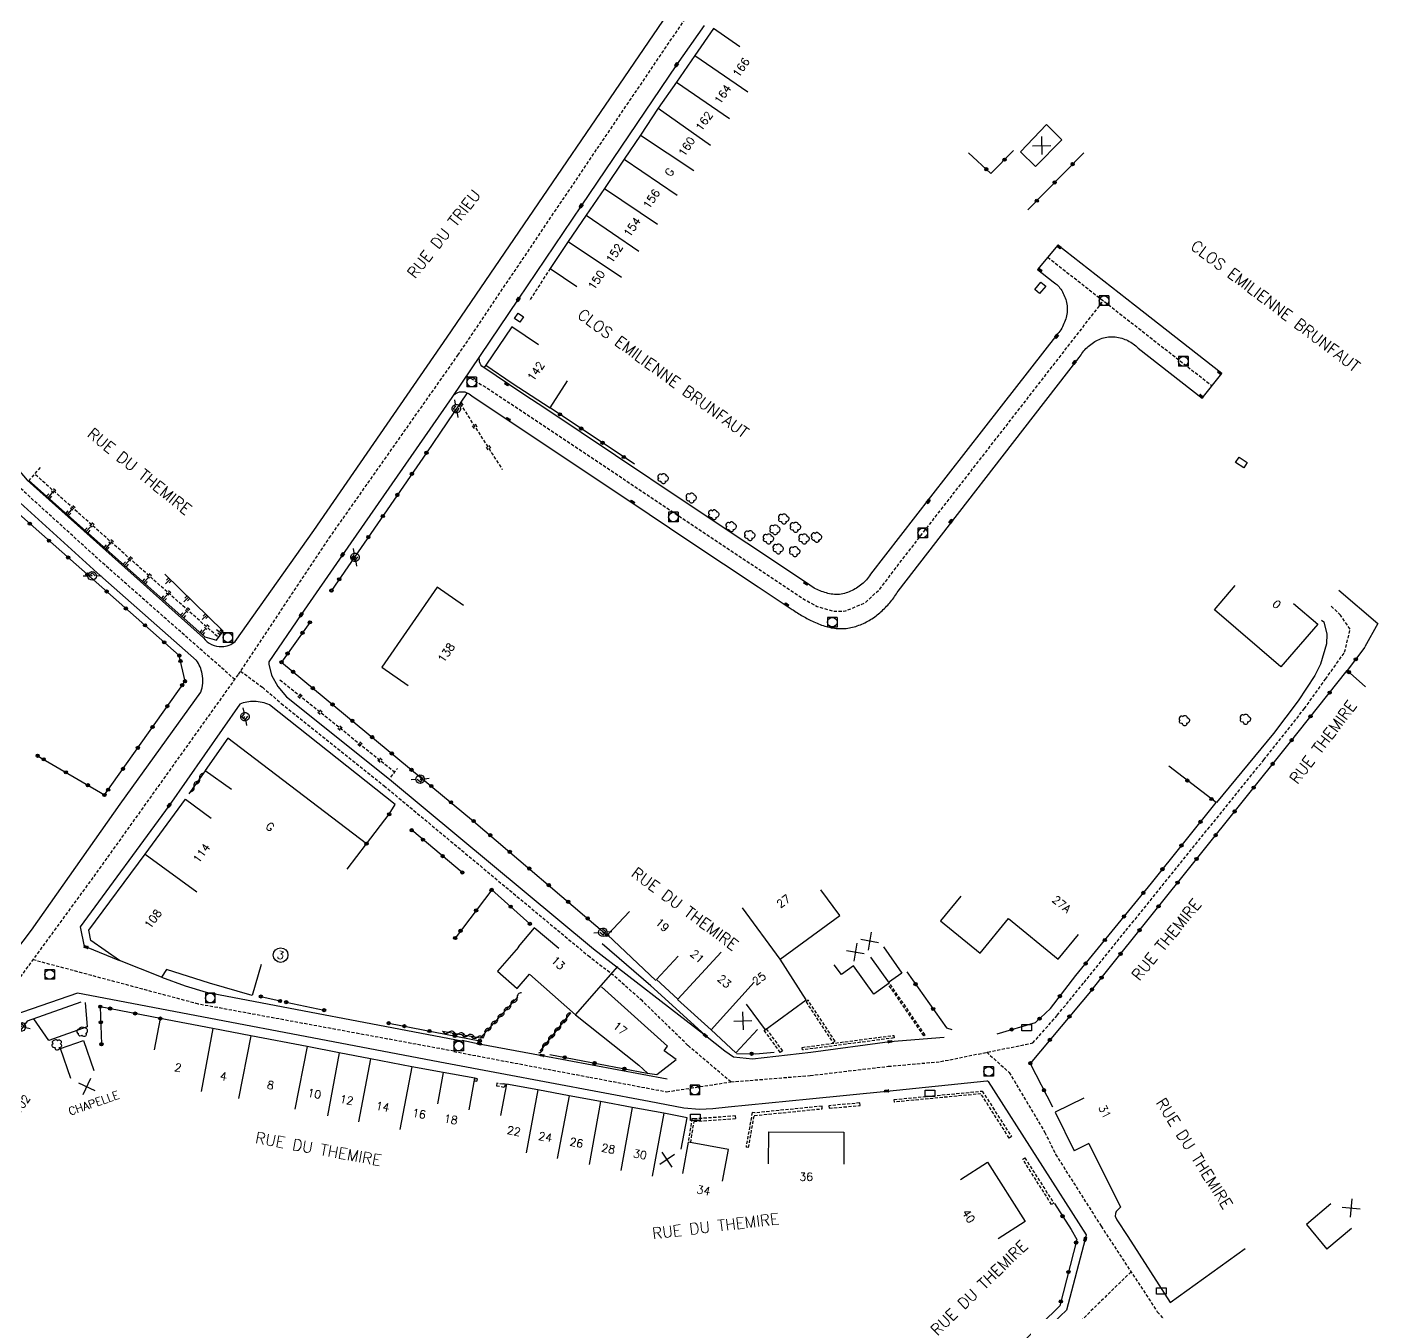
# Model space of a CAD drawing. Header units: millimetres. Extents: x 74999 to 76000, y 157000 to 158000.
# Drawn here: x 75554.3 to 75765.2, y 157420.9 to 157621.7 of the extents above; entities that cross this region are included whole.
import ezdxf
from ezdxf.enums import TextEntityAlignment as Align

# ---------------------------------------------------------------- set-up
doc = ezdxf.new("R2010")
doc.units = ezdxf.units.MM
doc.linetypes.add('DASHED', pattern=[0.75, 0.5, -0.25])
doc.layers.get('0').update_dxf_attribs({"linetype": 'CONTINUOUS'})
for name, color, linetype in [('w0001', 6, 'DASHED'), ('w0008', 7, 'CONTINUOUS'), ('W0100', 7, 'CONTINUOUS'), ('W0112', 1, 'DASHED'), ('W0211', 2, 'CONTINUOUS'), ('W0220', 5, 'DASHED'), ('W0300', 7, 'CONTINUOUS'), ('W0310', 3, 'CONTINUOUS'), ('W0322', 7, 'CONTINUOUS'), ('w0400', 7, 'CONTINUOUS'), ('w0420', 7, 'CONTINUOUS'), ('W0471', 7, 'CONTINUOUS'), ('w0984', 7, 'CONTINUOUS'), ('w0989', 7, 'CONTINUOUS'), ('W0991', 7, 'CONTINUOUS'), ('W1102', 7, 'CONTINUOUS'), ('W1471', 7, 'CONTINUOUS')]:
    doc.layers.add(name, color=color, linetype=linetype)
doc.styles.get("Standard").update_dxf_attribs({"font": 'romans.shx', "width": 0.85})

# ---------------------------------------------------------------- blocks, each defined once
blk = doc.blocks.new('t991o')
at = {"color": 0, "linetype": 'Continuous'}
for p, q in [((-1, 1), (1, -1)), ((-1, -1), (1, 1))]:
    blk.add_line(p, q, dxfattribs=at)
blk = doc.blocks.new('T1471')
at = {"color": 0, "linetype": 'Continuous', "flags": 128}
blk.add_lwpolyline([(-0.75, -0.5), (-0.75, 0.5), (0.75, 0.5), (0.75, -0.5), (-0.75, -0.5)], dxfattribs=at)
blk = doc.blocks.new('T420')
for p, q in [((0.75, 0.75), (-0.75, 0.75)), ((-0.75, 0.75), (-0.75, -0.75)), ((0.75, 0.75), (0.75, -0.75)), ((0.75, -0.75), (-0.75, -0.75))]:
    blk.add_line(p, q)
blk.add_ellipse((0, 0), major_axis=(-0.53, 0.53), ratio=1, start_param=3.926991, end_param=10.210176)
blk = doc.blocks.new('T400')
for p, q in [((-0.15, 0.3), (0.15, 0.3)), ((-0.15, -0.25), (-0.15, 0.3)), ((-0.15, 0.15), (0.15, 0.15)), ((-0.15, 0), (0.15, 0)), ((0.15, 0.3), (0.15, -0.25)), ((-0.15, -0.15), (0.15, -0.15)), ((-0.15, -0.25), (-0.15, -0.3)), ((-0.15, -0.3), (0.15, -0.3)), ((0.15, -0.3), (0.15, -0.25))]:
    blk.add_line(p, q)
blk = doc.blocks.new('t322o')
at = {"color": 0, "linetype": 'Continuous'}
for radius in [0.25, 0.15]:
    blk.add_circle((0, 0), radius, dxfattribs=at)
blk = doc.blocks.new('t310o')
at = {"color": 0, "linetype": 'Continuous'}
for centre, start, end in [((-0.5, 0.38), 216.8699, 323.1304), ((0.5, -0.37), 36.8699, 143.1303)]:
    blk.add_arc(centre, 0.625, start, end, dxfattribs=at)
blk = doc.blocks.new('T471')
for p, q in [((-0.333334, 0.333334), (-0.333334, -0.333334)), ((-0.333334, 0.333334), (0.333334, 0.333334)), ((-0.333334, 0), (0, 0)), ((0.500001, 0.500001), (1.000002, 1.000002)), ((-0.500001, -0.500001), (-1.000002, -1.000002)), ((-0.333334, -0.333334), (0.333334, -0.333334))]:
    blk.add_line(p, q)
blk.add_ellipse((0, 0), major_axis=(0.471405, 0.471405), ratio=1, start_param=5.4977871438, end_param=11.780972451)
blk = doc.blocks.new('t112o')
at = {"color": 0, "linetype": 'Continuous'}
for p, q in [((-0.5, 0.5), (0.5, 0.5)), ((-0.5, -0.5), (-0.5, 0.5)), ((0.5, 0.5), (0.5, -0.5)), ((0.5, -0.5), (-0.5, -0.5))]:
    blk.add_line(p, q, dxfattribs=at)
blk = doc.blocks.new('t220o')
at = {"color": 0, "linetype": 'Continuous'}
for p, q in [((-0.25, 0.25), (0.25, 0.25)), ((-0.25, -0.25), (0.25, -0.25))]:
    blk.add_line(p, q, dxfattribs=at)
blk = doc.blocks.new('t211o')
at = {"color": 0, "linetype": 'Continuous'}
for p, q in [((-0.29, 0.5), (-0.29, 0)), ((0, 1), (0, 0)), ((0.29, 0.5), (0.29, 0))]:
    blk.add_line(p, q, dxfattribs=at)
blk = doc.blocks.new('T300')
for p, q in [((-0.8, 0.51), (-0.86, 0.34)), ((-0.86, 0.34), (-0.86, 0.17)), ((-0.86, 0.17), (-0.74, 0.06)), ((-0.69, 0.63), (-0.8, 0.51)), ((-0.8, -0.06), (-0.74, 0.06)), ((-0.74, 0.06), (-0.69, 0.11)), ((-0.57, 0.69), (-0.69, 0.63)), ((-0.46, 0.69), (-0.57, 0.69)), ((-0.29, 0.63), (-0.46, 0.69)), ((-0.29, 0.63), (-0.17, 0.74)), ((-0.23, 0.57), (-0.29, 0.63)), ((-0.17, 0.74), (-0.06, 0.8)), ((-0.06, 0.8), (0.06, 0.8)), ((0.06, 0.8), (0.23, 0.74)), ((0.23, 0.74), (0.34, 0.63)), ((0.34, 0.63), (0.4, 0.51)), ((0.46, 0.46), (0.34, 0.46)), ((0.4, 0.51), (0.4, 0.46)), ((0.57, 0.4), (0.46, 0.46)), ((0.57, 0.4), (0.69, 0.29)), ((0.69, 0.29), (0.74, 0.17)), ((0.74, 0.06), (0.69, -0.17)), ((0.74, 0.17), (0.74, 0.06)), ((-0.8, -0.17), (-0.8, -0.06)), ((-0.8, -0.23), (-0.8, -0.17)), ((-0.74, -0.34), (-0.8, -0.23)), ((-0.69, -0.4), (-0.74, -0.34)), ((-0.51, -0.46), (-0.69, -0.4)), ((-0.4, -0.46), (-0.51, -0.46)), ((-0.4, -0.46), (-0.34, -0.46)), ((-0.34, -0.46), (-0.34, -0.4)), ((-0.34, -0.51), (-0.34, -0.46)), ((-0.29, -0.63), (-0.34, -0.51)), ((-0.17, -0.74), (-0.29, -0.63)), ((-0.06, -0.8), (-0.17, -0.74)), ((0.06, -0.8), (-0.06, -0.8)), ((0.17, -0.74), (0.06, -0.8)), ((0.23, -0.69), (0.17, -0.74)), ((0.29, -0.46), (0.23, -0.46)), ((0.29, -0.63), (0.23, -0.69)), ((0.46, -0.4), (0.29, -0.46)), ((0.34, -0.51), (0.29, -0.63)), ((0.34, -0.51), (0.34, -0.46)), ((0.57, -0.34), (0.46, -0.4)), ((0.63, -0.29), (0.57, -0.34)), ((0.69, -0.17), (0.63, -0.29))]:
    blk.add_line(p, q)

msp = doc.modelspace()

# ---------------------------------------------------------------- linework, layer by layer
at = {"layer": 'w0001'}
for points in [[(75546.61, 157464.27), (75564.71, 157489.04), (75587.26, 157520.59), (75601.45, 157541.91), (75621.53, 157570.44), (75643.29, 157602.71), (75664.17, 157633.52), (75669.11, 157639.45), (75691.44, 157665.35), (75704.98, 157681.33), (75712.93, 157692.89), (75719.47, 157705.14), (75722.77, 157714.1), (75726.45, 157724.79), (75728.58, 157739.54), (75727.69, 157750.6), (75724.83, 157764.69), (75716.37, 157796.51), (75708.07, 157829.53), (75704.03, 157848.08), (75694.27, 157887.39)], [(75586.7, 157519.81), (75566.39, 157537.7), (75548.44, 157554.01), (75544.23, 157558.67), (75537.17, 157555.82), (75530.35, 157547.14)], [(75719.3, 157472.5), (75725.85, 157480.6), (75732.48, 157488.82), (75747.39, 157507.27), (75753.71, 157515.26), (75757.01, 157519.86), (75760, 157524.08), (75760.86, 157527.68), (75759.34, 157529.85), (75757.75, 157531.42)], [(75587.61, 157521.12), (75591, 157518.59), (75593.96, 157516.08), (75610.01, 157503.22), (75641.87, 157476.69), (75645.54, 157473.86)], [(75620.9, 157461.76), (75581.01, 157469.12), (75555.2, 157476.03)], [(75620.88, 157461.73), (75628.96, 157460.19), (75642.11, 157457.71), (75654.15, 157455.43), (75664.15, 157456.97), (75676.54, 157457.97), (75688.73, 157459.41), (75696.9, 157460.14), (75711.31, 157463.05), (75715.12, 157467.37), (75719.3, 157472.5)], [(75664.15, 157456.97), (75657.43, 157462.68), (75650.34, 157469.62), (75645.54, 157473.86)], [(75704.1, 157461.6), (75707.61, 157458.46), (75713.19, 157449.09), (75714.87, 157445.64), (75721.98, 157434.42), (75730.74, 157421.07), (75737.03, 157413.85), (75746.38, 157402.33), (75750.54, 157396.9), (75754.86, 157389.56), (75759.51, 157381.57), (75764.86, 157372.67)], [(75726.64, 157427.31), (75698.55, 157399.87), (75680.59, 157382.32), (75669.74, 157371.67), (75648.7, 157351.05)]]:
    msp.add_lwpolyline(points, dxfattribs=at)
at = {"layer": 'w0001', "flags": 128}
for points in [[(75713.63, 157585.75), (75739.3, 157565.67)], [(75622.87, 157567.24), (75626.34, 157565.17), (75641.23, 157555.24), (75651.14, 157548.63), (75660.91, 157542.1), (75668.49, 157537.06), (75673.34, 157533.84), (75675.41, 157532.46), (75677.62, 157531.21), (75680.07, 157530.5), (75682.07, 157530.51), (75685.15, 157531.82), (75687.43, 157533.94), (75690.8, 157538.39), (75722.32, 157578.95)]]:
    msp.add_lwpolyline(points, dxfattribs=at)
at = {"layer": 'w0008'}
for points in [[(75599.06, 157543.06), (75619.87, 157573.26), (75659.59, 157631.53)], [(75659.99, 157621.96), (75655.68, 157615.81), (75640.78, 157593.79), (75630.96, 157579.18), (75620.57, 157563.85), (75603.53, 157539.3), (75597.06, 157529.94), (75592.03, 157522.59), (75592.03, 157522.2), (75592.45, 157520.51)], [(75625.89, 157568.92), (75625.61, 157568.52)], [(75544.31, 157564.77), (75544.31, 157564.77), (75548.94, 157557.12), (75554.28, 157550.94), (75581.8, 157526.3)], [(75580.72, 157522.8), (75565.21, 157536.46), (75546.28, 157553.67), (75543.42, 157554.45), (75534.85, 157550.59), (75531.72, 157545.95), (75528.98, 157548.33), (75532.45, 157553.2), (75539.8, 157563.02), (75539.8, 157563.02), (75539.8, 157563.02)], [(75622.96, 157564.6), (75616.62, 157555.22)], [(75586.77, 157525.75), (75599.06, 157543.07)], [(75759.11, 157533.75), (75765.2, 157528.56), (75763.17, 157524.91)], [(75756.39, 157529.09), (75756.73, 157528.83), (75757.22, 157526.87), (75757.19, 157525.36), (75756.25, 157522.21), (75755.36, 157520.45), (75752.74, 157516.48), (75748.88, 157511.38), (75740.01, 157500.59)], [(75592.45, 157520.5), (75593.4, 157518.74), (75594.79, 157517.12), (75610.84, 157504.26), (75642.69, 157477.73), (75659.92, 157464.45)], [(75568.81, 157500.36), (75581.4, 157517.84)], [(75587.47, 157515.98), (75576.45, 157500.16), (75562.57, 157481.18), (75563.18, 157478.13), (75563.48, 157478.04), (75568.67, 157475.94)], [(75610.8, 157498.76), (75611.75, 157500.3), (75592.12, 157515.83)], [(75488.28, 157453.17), (75505.56, 157427.38), (75512.41, 157421.06), (75527.15, 157441.13), (75537.1, 157456.05), (75549.85, 157473.98), (75554.97, 157480.68), (75568.81, 157500.36)], [(75644.08, 157478.59), (75651.68, 157472)], [(75575.23, 157473.31), (75578.97, 157471.95), (75582.21, 157471.01), (75622.13, 157463.41)], [(75651.57, 157472.08), (75660.17, 157464.22), (75663.22, 157461.8), (75664.59, 157460.87), (75667.52, 157460.58), (75676.65, 157461.62), (75688.98, 157463.27), (75697.48, 157463.94)], [(75619.56, 157459.91), (75562.15, 157470.82), (75553.55, 157467.88), (75553.04, 157467.72)], [(75562.66, 157469.42), (75554.28, 157466.43), (75549.31, 157459.79)], [(75563.33, 157469.37), (75563.64, 157465.55), (75557.66, 157463.45), (75555.29, 157466.84)], [(75622.18, 157463.48), (75624.84, 157462.94), (75634.69, 157461.12), (75654.2, 157457.43)], [(75619.57, 157459.97), (75628.15, 157458.34), (75651.4, 157453.94), (75656.81, 157452.92), (75659.25, 157452.73), (75661.33, 157452.84), (75663.71, 157453.08), (75676.43, 157454.32), (75688.49, 157455.55), (75704.14, 157457.13), (75704.24, 157457.14), (75704.32, 157457.06), (75719.65, 157433.11), (75719.49, 157432.43), (75716.56, 157421.33), (75715.6, 157420.39), (75677.33, 157382.96), (75673.01, 157378.74), (75651.69, 157357.86), (75651.08, 157357.3), (75646.43, 157358.33), (75643.92, 157355.84)]]:
    msp.add_lwpolyline(points, dxfattribs=at)
at = {"layer": 'w0008', "flags": 128}
msp.add_lwpolyline([(75620.86, 157564.28), (75620.88, 157564.29), (75621.08, 157564.43), (75621.29, 157564.55), (75621.52, 157564.65), (75621.79, 157564.72), (75622.05, 157564.76), (75622.32, 157564.76), (75622.59, 157564.72), (75622.84, 157564.65), (75623.08, 157564.55), (75623.3, 157564.42), (75623.51, 157564.27), (75623.69, 157564.09), (75632.83, 157558), (75648.39, 157547.66), (75657.61, 157541.48), (75668.41, 157534.29), (75673.75, 157530.76), (75673.95, 157530.62), (75674.15, 157530.48), (75674.35, 157530.35), (75674.55, 157530.21), (75674.75, 157530.08), (75674.96, 157529.96), (75675.16, 157529.83), (75675.37, 157529.71), (75675.58, 157529.59), (75675.79, 157529.47), (75676, 157529.35), (75676.22, 157529.24), (75676.43, 157529.13), (75676.66, 157529.02), (75676.9, 157528.9), (75677.13, 157528.8), (75677.37, 157528.69), (75677.61, 157528.59), (75677.85, 157528.49), (75678.09, 157528.4), (75678.33, 157528.31), (75678.58, 157528.23), (75678.83, 157528.15), (75679.08, 157528.08), (75679.33, 157528.02), (75679.58, 157527.96), (75679.84, 157527.9), (75680.1, 157527.86), (75680.35, 157527.82), (75680.61, 157527.79), (75680.88, 157527.77), (75681.13, 157527.77), (75681.39, 157527.77), (75681.64, 157527.77), (75681.9, 157527.78), (75682.15, 157527.8), (75682.4, 157527.83), (75682.66, 157527.87), (75682.91, 157527.91), (75683.16, 157527.97), (75683.4, 157528.04), (75683.65, 157528.11), (75683.9, 157528.19), (75684.14, 157528.28), (75684.38, 157528.37), (75684.62, 157528.47), (75684.85, 157528.57), (75685.08, 157528.68), (75685.31, 157528.8), (75685.53, 157528.92), (75685.76, 157529.04), (75685.98, 157529.18), (75686.19, 157529.31), (75686.41, 157529.46), (75686.62, 157529.61), (75686.82, 157529.76), (75687.02, 157529.92), (75687.21, 157530.07), (75687.4, 157530.23), (75687.59, 157530.4), (75687.78, 157530.56), (75687.96, 157530.73), (75688.13, 157530.9), (75688.31, 157531.08), (75688.48, 157531.25), (75688.65, 157531.43), (75688.81, 157531.62), (75688.97, 157531.8), (75689.13, 157531.99), (75689.28, 157532.19), (75689.43, 157532.38), (75689.58, 157532.58), (75689.72, 157532.78), (75689.86, 157532.98), (75690, 157533.19), (75690.14, 157533.4), (75690.27, 157533.61), (75698.31, 157543.97), (75708.12, 157556.64), (75718.56, 157570.09), (75718.69, 157570.31), (75718.83, 157570.52), (75718.97, 157570.73), (75719.11, 157570.93), (75719.27, 157571.12), (75719.43, 157571.31), (75719.6, 157571.49), (75719.78, 157571.66), (75719.96, 157571.83), (75720.15, 157571.99), (75720.35, 157572.14), (75720.55, 157572.29), (75720.76, 157572.43), (75720.98, 157572.57), (75721.2, 157572.69), (75721.42, 157572.81), (75721.65, 157572.91), (75721.88, 157573.01), (75722.11, 157573.09), (75722.35, 157573.16), (75722.6, 157573.23), (75722.85, 157573.28), (75723.1, 157573.31), (75723.37, 157573.34), (75723.64, 157573.34), (75723.9, 157573.34), (75724.16, 157573.31), (75724.42, 157573.28), (75724.68, 157573.23), (75724.93, 157573.17), (75725.19, 157573.1), (75725.44, 157573.02), (75725.69, 157572.93), (75725.93, 157572.83), (75726.15, 157572.73), (75726.37, 157572.61), (75726.59, 157572.49), (75726.8, 157572.36), (75727, 157572.22), (75727.2, 157572.07), (75727.39, 157571.91), (75727.57, 157571.74), (75727.75, 157571.56), (75737.76, 157563.72), (75740.83, 157567.62), (75727.19, 157578.28), (75715.23, 157587.65), (75712.02, 157583.84), (75714.5, 157581.91), (75714.7, 157581.77), (75714.89, 157581.62), (75715.07, 157581.47), (75715.24, 157581.3), (75715.4, 157581.13), (75715.55, 157580.94), (75715.69, 157580.75), (75715.82, 157580.55), (75715.94, 157580.34), (75716.06, 157580.11), (75716.17, 157579.87), (75716.27, 157579.64), (75716.36, 157579.4), (75716.44, 157579.16), (75716.51, 157578.92), (75716.57, 157578.67), (75716.61, 157578.42), (75716.65, 157578.17), (75716.67, 157577.91), (75716.69, 157577.65), (75716.69, 157577.39), (75716.67, 157577.13), (75716.64, 157576.86), (75716.59, 157576.61), (75716.52, 157576.36), (75716.45, 157576.11), (75716.36, 157575.86), (75716.26, 157575.62), (75716.16, 157575.38), (75716.05, 157575.14), (75715.94, 157574.91), (75715.82, 157574.67), (75715.68, 157574.44), (75715.53, 157574.23), (75715.37, 157574.02), (75715.19, 157573.82), (75706.35, 157562.49), (75695.35, 157548.33), (75685.95, 157536.25), (75685.81, 157536.02), (75685.67, 157535.81), (75685.51, 157535.6), (75685.35, 157535.4), (75685.17, 157535.21), (75684.99, 157535.03), (75684.8, 157534.85), (75684.61, 157534.68), (75684.4, 157534.52), (75684.19, 157534.37), (75683.97, 157534.22), (75683.76, 157534.08), (75683.54, 157533.95), (75683.31, 157533.82), (75683.09, 157533.7), (75682.86, 157533.59), (75682.63, 157533.49), (75682.39, 157533.4), (75682.15, 157533.32), (75681.9, 157533.24), (75681.65, 157533.18), (75681.39, 157533.14), (75681.13, 157533.1), (75680.87, 157533.08), (75680.6, 157533.08), (75680.34, 157533.09), (75680.09, 157533.12), (75679.83, 157533.15), (75679.58, 157533.2), (75679.32, 157533.26), (75679.07, 157533.33), (75678.83, 157533.4), (75678.58, 157533.48), (75678.33, 157533.57), (75678.08, 157533.66), (75677.84, 157533.75), (75677.61, 157533.85), (75677.37, 157533.97), (75677.15, 157534.09), (75676.93, 157534.22), (75676.71, 157534.37), (75676.5, 157534.52), (75676.3, 157534.68), (75657.03, 157547.51), (75635.24, 157562.06), (75631.84, 157564.3), (75625.29, 157568.73), (75625.13, 157568.95), (75625, 157569.18), (75624.93, 157569.44), (75624.89, 157569.69), (75624.87, 157569.94), (75624.89, 157570.19), (75624.9, 157570.23)], dxfattribs=at)
at = {"layer": 'w0008'}
for points in [[(75581.8, 157526.3, 0.118957), (75583.08, 157525.28, 0.118957), (75584.68, 157524.96, 0.081511), (75585.79, 157525.18, 0.081511), (75586.77, 157525.75)], [(75581.4, 157517.84, 0.065227), (75581.69, 157519.25, 0.065227), (75581.6, 157520.69, 0.051823), (75581.27, 157521.79, 0.051823), (75580.72, 157522.8)], [(75592.12, 157515.83, 0.050833), (75590.96, 157516.22, 0.050833), (75589.73, 157516.37, 0.047747), (75588.58, 157516.28, 0.047747), (75587.47, 157515.97)]]:
    msp.add_lwpolyline(points, format="xyb", dxfattribs=at)
at = {"layer": 'W0100'}
for p, q in [((75656.65, 157442.65), (75657.56, 157447.56)), ((75720.07, 157447.35), (75717.76, 157446.2)), ((75761.08, 157434.07), (75757.24, 157430.86))]:
    msp.add_line(p, q, dxfattribs=at)
for points in [[(75665.55, 157618.62), (75661.42, 157621.45), (75658.54, 157617.24), (75655.69, 157613.09), (75652.82, 157609.02), (75650.03, 157604.84), (75647.48, 157601.05), (75644.41, 157596.51), (75641.55, 157592.34), (75638.77, 157588.21), (75635.94, 157583.98), (75640.09, 157581.2)], [(75634.1, 157572.08), (75629.97, 157574.9), (75625.88, 157568.92), (75630.01, 157566.1)], [(75622.39, 157531.39), (75618.28, 157534.23), (75609.64, 157521.74), (75613.75, 157518.89)], [(75752.01, 157531.7), (75755.8, 157528.43), (75750.05, 157521.78), (75739.65, 157530.67), (75742.9, 157534.47)], [(75604.25, 157490.19), (75607.27, 157494.17), (75585.63, 157510.63), (75582.08, 157505.59), (75586.17, 157502.71)], [(75590.8, 157475.29), (75589.43, 157470.48), (75582.72, 157472.39), (75576.05, 157474.51), (75575.23, 157473.31), (75568.67, 157475.94), (75564.19, 157479.05), (75563.91, 157480.69), (75572.71, 157492.53), (75578.98, 157501.13), (75583.02, 157498.18)], [(75666.54, 157469.13), (75669.5, 157465.1), (75675.9, 157469.8), (75671.87, 157476.12), (75681.15, 157482.96), (75678.18, 157486.98)], [(75700.08, 157485.99), (75696.91, 157482.12), (75703.09, 157477.06), (75707.49, 157482.49), (75715.27, 157476.14), (75718.43, 157480.01)], [(75644.88, 157479.95), (75648.31, 157483.58)], [(75637.27, 157477.82), (75633.45, 157481.05), (75630.94, 157478.08)], [(75644.88, 157479.95), (75652.42, 157472.81)], [(75631, 157478.02), (75627.71, 157474.26), (75630.81, 157471.54), (75632.73, 157473.79), (75639.92, 157467.46), (75649.78, 157459.56), (75651.12, 157458.35), (75652.61, 157458.14), (75655.63, 157460.46), (75653.74, 157461.83), (75654.28, 157462.54), (75643.94, 157471.8)], [(75655.91, 157476.62), (75652.53, 157472.94), (75655.85, 157469.88), (75655.84, 157469.83), (75661.07, 157465.12), (75664.92, 157461.51), (75668.34, 157465.16)], [(75685.94, 157476.46), (75688.85, 157472.39), (75686.46, 157470.68), (75683.31, 157475.12), (75681.42, 157473.73), (75680.28, 157475.23)], [(75688.01, 157478.04), (75690.86, 157473.93), (75688.78, 157472.49)], [(75619.24, 157458.42), (75619.23, 157458.42), (75614.33, 157459.34), (75607.89, 157460.58), (75602.99, 157461.5), (75598.01, 157462.49), (75589.18, 157464.19), (75583.28, 157465.29), (75575.06, 157466.88), (75574.11, 157461.97)], [(75561.11, 157457.48), (75559.46, 157462.2), (75563.05, 157463.45), (75564.7, 157458.73)], [(75623.29, 157452.63), (75624.2, 157457.54), (75619.25, 157458.46), (75618.34, 157453.55)], [(75656.38, 157446.47), (75657.32, 157451.38), (75653.71, 157452.07), (75648.76, 157452.98), (75643.81, 157453.89), (75638.91, 157454.82), (75634.01, 157455.72), (75629.11, 157456.63), (75628.2, 157451.71)], [(75719.26, 157454.45), (75714.78, 157452.24), (75717.76, 157446.2)], [(75670.05, 157444.17), (75670.06, 157449.17), (75681.82, 157449.14), (75681.8, 157444.14)], [(75662.86, 157441.49), (75663.78, 157446.41), (75657.56, 157447.56)], [(75720.07, 157447.35), (75725, 157437.39), (75724.33, 157436.72), (75724.2, 157436.4), (75724.17, 157436), (75724.44, 157435.45), (75726.15, 157432.81), (75732.76, 157422.52), (75744.48, 157430.93)], [(75700, 157441.72), (75704.21, 157444.42), (75710.13, 157435.18), (75705.92, 157432.48)], [(75757.86, 157437.92), (75754.02, 157434.72), (75757.24, 157430.86)]]:
    msp.add_lwpolyline(points, dxfattribs=at)
at = {"layer": 'W0100', "flags": 128}
msp.add_lwpolyline([(75711.75, 157599.93), (75715.86, 157604.08), (75713.44, 157606.48), (75709.37, 157602.19)], close=True, dxfattribs=at)
msp.add_lwpolyline([(75630.01, 157566.1), (75635.92, 157562.26), (75638.65, 157566.45)], dxfattribs=at)
at = {"layer": 'W0112'}
for p, q in [((75688.7, 157472.27), (75688.9, 157472.42)), ((75694.45, 157464.35), (75688.9, 157472.42)), ((75675.89, 157469.5), (75680.09, 157463.11)), ((75669.69, 157465.24), (75672.2, 157461.81)), ((75689.63, 157463.84), (75675.33, 157461.96)), ((75672.2, 157461.81), (75671.88, 157461.57)), ((75675.33, 157461.96), (75675.28, 157462.36)), ((75680.09, 157463.11), (75680.42, 157463.33)), ((75624.2, 157457.54), (75624.12, 157457.15)), ((75624.58, 157457.47), (75624.2, 157457.54)), ((75628.57, 157456.6), (75627.63, 157456.77)), ((75689.65, 157454.22), (75703.41, 157455.53)), ((75703.41, 157455.53), (75707.96, 157448.42)), ((75678.39, 157453.18), (75667.88, 157452.13)), ((75684.29, 157453.68), (75679.47, 157453.26)), ((75679.47, 157453.26), (75679.51, 157452.86)), ((75658.08, 157451.26), (75658, 157450.76)), ((75664.89, 157451.65), (75658.48, 157451.19)), ((75666.91, 157446.72), (75667.81, 157451.72)), ((75657.89, 157447.5), (75658.41, 157450.79)), ((75666.91, 157446.72), (75666.52, 157446.8)), ((75710.07, 157445.1), (75714.57, 157438.05)), ((75714.57, 157438.05), (75714.23, 157437.84))]:
    msp.add_line(p, q, dxfattribs=at)
for points in [[(75635.94, 157583.98), (75632.65, 157578.92)], [(75556.3, 157552.91), (75554.54, 157550.91)], [(75611.05, 157504.56), (75612.1, 157505.93)], [(75694.48, 157464.3), (75694.28, 157464.17), (75688.7, 157472.27)], [(75680.42, 157463.33), (75676.23, 157469.72), (75675.89, 157469.5)], [(75671.88, 157461.57), (75669.37, 157465.01), (75669.69, 157465.24)], [(75675.28, 157462.36), (75689.58, 157464.24), (75689.63, 157463.84)], [(75624.12, 157457.15), (75624.51, 157457.08), (75624.58, 157457.47)], [(75627.63, 157456.77), (75627.56, 157456.38), (75628.7, 157456.17), (75628.79, 157456.26)], [(75628.94, 157456.63), (75628.67, 157456.69), (75628.57, 157456.6)], [(75628.79, 157456.26), (75628.86, 157456.24), (75628.94, 157456.63)], [(75703.21, 157455.11), (75689.69, 157453.82), (75689.65, 157454.22)], [(75707.96, 157448.42), (75707.62, 157448.2), (75703.21, 157455.11)], [(75667.81, 157451.72), (75678.43, 157452.78), (75678.39, 157453.18)], [(75679.51, 157452.86), (75684.33, 157453.28), (75684.29, 157453.68)], [(75658.48, 157451.19), (75658.08, 157451.26), (75657.5, 157447.57)], [(75658.41, 157450.79), (75664.91, 157451.25), (75664.89, 157451.65)], [(75667.88, 157452.13), (75667.49, 157452.2), (75666.52, 157446.8)], [(75714.23, 157437.84), (75709.74, 157444.89), (75710.07, 157445.1)]]:
    msp.add_lwpolyline(points, dxfattribs=at)
at = {"layer": 'W0211'}
msp.add_lwpolyline([(75554.54, 157550.91), (75582.02, 157526.47), (75583.85, 157525.96), (75584.87, 157527.38), (75575.75, 157536.27)], dxfattribs=at)
at = {"layer": 'W0220'}
msp.add_line((75583.97, 157526.53), (75555.42, 157551.91), dxfattribs=at)
for points in [[(75621.89, 157562.86), (75628.45, 157552.63)], [(75593.75, 157519.74), (75611.73, 157505.34)]]:
    msp.add_lwpolyline(points, dxfattribs=at)
at = {"layer": 'W0310'}
msp.add_line((75639.13, 157467.78), (75634.35, 157461.78), dxfattribs=at)
for points in [[(75582.06, 157505.57), (75579.53, 157501.95)], [(75619.13, 157464.88), (75625.04, 157463.86), (75630.91, 157470.23)]]:
    msp.add_lwpolyline(points, dxfattribs=at)
at = {"layer": 'W0322'}
for p, q in [((75763.16, 157524.87), (75760.41, 157521.22)), ((75635.87, 157461.24), (75651.1, 157458.35))]:
    msp.add_line(p, q, dxfattribs=at)
at = {"layer": 'W0322', "flags": 128}
for points in [[(75708.29, 157602.41), (75704.76, 157598.84), (75701.25, 157602.07)], [(75710.53, 157593.15), (75719.25, 157602.08)], [(75649.11, 157553.44), (75635.92, 157562.26)]]:
    msp.add_lwpolyline(points, dxfattribs=at)
at = {"layer": 'W0322'}
for points in [[(75616.62, 157555.22), (75601.78, 157533.7)], [(75555.91, 157507.9), (75566.34, 157501.78), (75578.92, 157519.54), (75578.03, 157523.55), (75544.46, 157553.16), (75521.08, 157527.97)], [(75598.42, 157528.73), (75593.99, 157522.51), (75623.99, 157497.71), (75644.84, 157479.91)], [(75720.55, 157471.4), (75722.62, 157473.97), (75751.33, 157509.84), (75760.4, 157521.2), (75763.23, 157518.68)], [(75718.04, 157473.61), (75729.82, 157488.03), (75739.91, 157500.61), (75732.52, 157506.26)], [(75607.27, 157494.17), (75610.81, 157498.76)], [(75622.22, 157489.67), (75614.32, 157496.27)], [(75632.76, 157481.67), (75626.81, 157486.96), (75621.1, 157479.44)], [(75691.63, 157474.18), (75697.81, 157465.44), (75698.68, 157465.17)], [(75705.73, 157464.49), (75711.72, 157466.23), (75714.05, 157468.44), (75718.04, 157473.61)], [(75590.76, 157470.31), (75593.76, 157469.61)], [(75720.55, 157471.4), (75710.9, 157459.87), (75714.39, 157453.09)], [(75575.07, 157466.87), (75565.69, 157468.72), (75565.87, 157462.85)], [(75594.73, 157469.42), (75600.64, 157468.17)], [(75610.73, 157466.14), (75624.96, 157463.4)], [(75665.03, 157461.4), (75668.08, 157461.36), (75670.94, 157461.6)], [(75714.67, 157437.98), (75717.28, 157433.92), (75718.18, 157432.37), (75715.51, 157422.01), (75703.96, 157410.65)]]:
    msp.add_lwpolyline(points, dxfattribs=at)
at = {"layer": 'W1102'}
for p, q in [((75671.87, 157476.12), (75665.95, 157484.18)), ((75655.85, 157469.88), (75662.62, 157477.25)), ((75639.92, 157467.46), (75646.52, 157474.97)), ((75661.07, 157465.12), (75667.77, 157472.55)), ((75634.01, 157455.72), (75632.2, 157445.89)), ((75638.91, 157454.82), (75637.04, 157444.99)), ((75643.81, 157453.89), (75642.01, 157444.05)), ((75648.76, 157452.98), (75646.95, 157443.14)), ((75653.71, 157452.07), (75651.85, 157442.24))]:
    msp.add_line(p, q, dxfattribs=at)
for points in [[(75658.54, 157617.24), (75666.8, 157611.59)], [(75655.69, 157613.09), (75663.93, 157607.42)], [(75652.82, 157609.02), (75660.99, 157603.25)], [(75650.03, 157604.84), (75658.35, 157599.29)], [(75647.48, 157601.05), (75655.77, 157595.46)], [(75644.41, 157596.51), (75652.7, 157590.91)], [(75641.55, 157592.34), (75649.8, 157586.68)], [(75638.77, 157588.21), (75647.06, 157582.62)], [(75572.71, 157492.53), (75580.79, 157486.63)], [(75583.28, 157465.29), (75581.44, 157455.46)], [(75589.18, 157464.19), (75587.29, 157454.37)], [(75598.01, 157462.49), (75596.05, 157452.69)], [(75602.99, 157461.5), (75601.15, 157451.67)], [(75607.89, 157460.58), (75606.01, 157450.76)], [(75614.33, 157459.34), (75612.47, 157449.52)]]:
    msp.add_lwpolyline(points, dxfattribs=at)
msp.add_circle((75593.85, 157476.77), 1.14, dxfattribs=at)

# ---------------------------------------------------------------- block references
at = {"layer": 'W0112', "rotation": 145.6727971642297}
msp.add_blockref('t112o', (75631.09, 157576.3), dxfattribs=at)
at = {"layer": 'W0211'}
for p, rotation in [((75557.53, 157548.25), 318.3531872607452), ((75560.52, 157545.59), 318.3531872607452), ((75563.51, 157542.93), 318.3531872607452), ((75566.5, 157540.28), 318.3531872607452), ((75569.49, 157537.62), 318.3531872607452), ((75572.48, 157534.96), 318.3531872607452), ((75576.59, 157535.46), 135.7310335392729), ((75575.46, 157532.3), 318.3531872607452), ((75579.45, 157532.67), 135.7310335392729), ((75578.45, 157529.64), 318.3531872607452), ((75582.32, 157529.88), 135.7310335392729), ((75581.44, 157526.98), 318.3531872607452), ((75584.63, 157527.04), 54.39209517355151)]:
    msp.add_blockref('t211o', p, dxfattribs=dict(at, rotation=rotation))
at = {"layer": 'W0220'}
for p, rotation in [((75621.97, 157562.73), 302.6787633179213), ((75624.13, 157559.37), 302.6787633179213), ((75626.29, 157556), 302.6787633179213), ((75558.41, 157549.25), 138.3713401025819), ((75561.4, 157546.59), 138.3713401025819), ((75564.39, 157543.94), 138.3713401025819), ((75567.38, 157541.28), 138.3713401025819), ((75570.37, 157538.62), 138.3713401025819), ((75573.36, 157535.97), 138.3713401025819), ((75576.35, 157533.31), 138.3713401025819), ((75579.34, 157530.65), 138.3713401025819), ((75582.33, 157527.99), 138.3713401025819), ((75596.87, 157517.24), 321.3042176153227), ((75600, 157514.74), 321.3042176153227), ((75603.12, 157512.24), 321.3042176153227), ((75606.24, 157509.74), 321.3042176153227), ((75609.36, 157507.24), 321.3042176153227)]:
    msp.add_blockref('t220o', p, dxfattribs=dict(at, rotation=rotation))
at = {"layer": 'W0300'}
for p in [(75653.63, 157551.17), (75658.02, 157548.14), (75661.54, 157545.54), (75664.25, 157543.66), (75671.08, 157543.18), (75672.45, 157544.88), (75674.28, 157543.57), (75667.16, 157542.27), (75670.07, 157541.75), (75675.63, 157541.75), (75677.58, 157542), (75671.59, 157540.2), (75674.17, 157539.77), (75735.01, 157513.38), (75744.54, 157513.6)]:
    msp.add_blockref('T300', p, dxfattribs=at)
for p, rotation in [((75562.97, 157464.79), 24.7507752977139), ((75558.9, 157462.91), 128.185054348905)]:
    msp.add_blockref('T300', p, dxfattribs=dict(at, rotation=rotation))
at = {"layer": 'W0310'}
for p, rotation in [((75580.34, 157503.11), 235.1087664939935), ((75581.2, 157504.34), 235.1087664939935), ((75629.79, 157469.02), 47.33209703580058), ((75630.8, 157470.12), 47.33209703580058), ((75627.75, 157466.81), 47.33209703580058), ((75628.77, 157467.91), 47.33209703580058), ((75638.51, 157467), 231.4265693632201), ((75626.74, 157465.71), 47.33209703580058), ((75636.64, 157464.65), 231.4265693632201), ((75637.57, 157465.82), 231.4265693632201), ((75620.12, 157464.71), 350.1916449441867), ((75621.6, 157464.45), 350.1916449441867), ((75623.08, 157464.2), 350.1916449441867), ((75624.56, 157463.94), 350.1916449441867), ((75625.72, 157464.6), 47.33209703580058), ((75635.7, 157463.48), 231.4265693632201), ((75634.77, 157462.31), 231.4265693632201)]:
    msp.add_blockref('t310o', p, dxfattribs=dict(at, rotation=rotation))
at = {"layer": 'W0322'}
for p, rotation in [((75706.89, 157600.99), 225.4201303242508), ((75717.52, 157600.3), 45.66656757769778), ((75704.04, 157599.5), 137.3710161549854), ((75714.72, 157597.44), 45.66656757769778), ((75711.93, 157594.58), 45.66656757769778), ((75637.47, 157561.22), 146.2331281495143), ((75640.79, 157559), 146.2331281495143), ((75644.12, 157556.78), 146.2331281495143), ((75616.62, 157555.22), 235.418086169834), ((75647.44, 157554.55), 146.2331281495143), ((75614.35, 157551.93), 235.4180862097318), ((75612.08, 157548.64), 235.4180862097318), ((75554.68, 157544.14), 138.5841149098031), ((75609.81, 157545.34), 235.4180862097318), ((75557.68, 157541.5), 138.5841149098031), ((75607.54, 157542.05), 235.4180862097318), ((75560.68, 157538.85), 138.5841149098031), ((75605.27, 157538.76), 235.4180862097318), ((75563.68, 157536.21), 138.5841149098031), ((75603, 157535.46), 235.4180862097318), ((75566.68, 157533.56), 138.5841149098031), ((75601.78, 157533.7), 235.418086169834), ((75569.68, 157530.91), 138.5841149098031), ((75598.42, 157528.73), 234.497190335607), ((75572.68, 157528.27), 138.5841149098031), ((75597.27, 157527.11), 234.4971903779359), ((75575.68, 157525.62), 138.5841149098031), ((75578.03, 157523.55), 102.501368090779), ((75578.22, 157522.7), 102.5013680745185), ((75593.99, 157522.51), 234.497190335607), ((75594.94, 157523.86), 234.4971903779359), ((75761.73, 157522.97), 233.0499541945974), ((75595.8, 157521.02), 320.4190456880237), ((75760.66, 157520.97), 318.3838760089527), ((75578.48, 157518.92), 54.68897317599233), ((75578.92, 157519.54), 54.68897313665451), ((75598.88, 157518.47), 320.4190456880237), ((75601.96, 157515.92), 320.4190456880237), ((75757.65, 157517.76), 51.38823496333685), ((75576.17, 157515.65), 54.68897317599233), ((75754.68, 157514.05), 51.38823496333685), ((75573.86, 157512.39), 54.68897317599233), ((75605.04, 157513.37), 320.4190456880237), ((75608.13, 157510.82), 320.4190456880237), ((75751.72, 157510.34), 51.38823496333685), ((75555.91, 157507.9), 329.6041986856141), ((75571.55, 157509.13), 54.68897317599233), ((75611.21, 157508.27), 320.4190456880237), ((75556.86, 157507.35), 329.6041986168068), ((75560.31, 157505.32), 329.6041986168068), ((75569.23, 157505.86), 54.68897317599233), ((75614.29, 157505.72), 320.4190456880237), ((75748.75, 157506.63), 51.32652467490355), ((75563.76, 157503.3), 329.6041986168068), ((75735.44, 157504.03), 142.5925364518912), ((75566.34, 157501.78), 329.6041986856141), ((75566.92, 157502.6), 54.68897317599233), ((75617.38, 157503.18), 320.4190456880237), ((75739.21, 157501.15), 142.5925364518912), ((75745.79, 157502.92), 51.32652467490355), ((75620.46, 157500.63), 320.4190456880237), ((75742.82, 157499.21), 51.32652467490355), ((75610.81, 157498.76), 52.44967393974171), ((75623.99, 157497.71), 320.41904574543), ((75737.49, 157497.59), 51.27243962394753), ((75614.32, 157496.27), 140.105516640098), ((75616.08, 157494.8), 140.1055165849044), ((75626.59, 157495.49), 319.5151343773574), ((75739.85, 157495.5), 51.32652467490355), ((75607.27, 157494.17), 52.44967393974171), ((75629.63, 157492.89), 319.5151343773574), ((75734.51, 157493.89), 51.27243962394753), ((75619.15, 157492.23), 140.1055165849044), ((75736.88, 157491.79), 51.32652467490355), ((75622.22, 157489.67), 140.105516640098), ((75632.68, 157490.29), 319.5151343773574), ((75731.54, 157490.18), 51.27243962394753), ((75626.79, 157486.93), 232.7702303152228), ((75626.81, 157486.96), 138.363959319001), ((75635.72, 157487.7), 319.5151343773574), ((75728.56, 157486.49), 50.78033237783353), ((75733.91, 157488.09), 51.32652467490355), ((75629.78, 157484.33), 138.363959263859), ((75638.76, 157485.1), 319.5151343773574), ((75730.94, 157484.38), 51.32652467490355), ((75624.37, 157483.75), 232.7702303152228), ((75641.8, 157482.5), 319.5151343773574), ((75725.55, 157482.81), 50.78033237783353), ((75621.95, 157480.57), 232.7702303152228), ((75632.76, 157481.67), 138.363959319001), ((75727.98, 157480.67), 51.32652467490355), ((75621.1, 157479.44), 232.7702302739939), ((75644.84, 157479.91), 319.515134433639), ((75722.55, 157479.13), 50.78033237783353), ((75725.01, 157476.96), 51.32652467490355), ((75719.55, 157475.45), 50.78033237783353), ((75693, 157472.24), 305.2670980492235), ((75722.04, 157473.25), 51.26956484493179), ((75590.76, 157470.31), 342.484289524845), ((75593.76, 157469.61), 4.72854076527559), ((75715.53, 157470.36), 50.90379861895815), ((75720.55, 157471.4), 230.5281822455142), ((75565.69, 157468.72), 168.865849511264), ((75567.22, 157468.42), 168.8658494204787), ((75571.14, 157467.65), 168.8658494204787), ((75594.73, 157469.42), 348.072601879923), ((75600.64, 157468.17), 348.072601879923), ((75695.75, 157468.36), 305.2670980492235), ((75565.77, 157466.28), 271.7946604839129), ((75575.07, 157466.87), 168.865849511264), ((75610.73, 157466.14), 349.105118800947), ((75613.17, 157465.67), 349.1051187102605), ((75712.36, 157466.84), 43.53829827983108), ((75717.02, 157467.19), 230.5281822455142), ((75617.1, 157464.92), 349.1051187102605), ((75621.03, 157464.16), 349.1051187102605), ((75624.96, 157463.4), 349.105118800947), ((75708.01, 157465.15), 16.12973742686096), ((75713.96, 157463.54), 230.5281822455142), ((75565.87, 157462.85), 271.794660486203), ((75667.4, 157461.37), 359.0984279140278), ((75638.21, 157460.8), 349.2235773811461), ((75642.87, 157459.91), 349.2235773811461), ((75647.54, 157459.02), 349.2235773811461), ((75710.92, 157459.89), 230.5281822455142), ((75713.06, 157455.67), 297.2270461405084), ((75715.95, 157435.99), 302.6776438340619), ((75718.06, 157431.88), 255.5194555965943), ((75716.87, 157427.29), 255.5194555965943), ((75715.68, 157422.69), 255.5194555965943)]:
    msp.add_blockref('t322o', p, dxfattribs=dict(at, rotation=rotation))
at = {"layer": 'w0400'}
for p, rotation in [((75655.68, 157615.81), 325.012101897987), ((75640.78, 157593.79), 325.912403408485), ((75715.4, 157587.37), 231.926532112315), ((75712.43, 157583.74), 52.04132434741493), ((75630.96, 157579.18), 326.089861666644), ((75714.99, 157573.41), 322.0194321031524), ((75717.78, 157569.31), 142.1648027045705), ((75740.48, 157567.72), 231.9956926229425), ((75629.12, 157565.95), 235.8794655970853), ((75737.59, 157564.04), 231.9956926229425), ((75629.41, 157560.43), 56.33802341385072), ((75694.98, 157547.65), 322.1263782429763), ((75648.83, 157547.51), 56.1330683883176), ((75698.51, 157544.49), 142.2659140442743), ((75603.53, 157539.3), 324.758704871386), ((75675.85, 157534.82), 236.3437819828895), ((75672.89, 157531.48), 56.56215719252808), ((75597.06, 157529.94), 325.389706033411), ((75576.45, 157500.16), 319.52765696604), ((75563.48, 157478.04), 74.19988449265503), ((75660.17, 157464.22), 227.5900378871706), ((75688.98, 157463.27), 277.6431285187305), ((75624.84, 157462.94), 258.5217386120816), ((75634.69, 157461.12), 79.52352519930855), ((75688.49, 157455.55), 95.82583826139272), ((75719.49, 157432.43), 346.4423545516833)]:
    msp.add_blockref('T400', p, dxfattribs=dict(at, rotation=rotation))
at = {"layer": 'w0420'}
for p in [(75722.44, 157578.97), (75734.8, 157569.49), (75623.7, 157566.25), (75655.19, 157545.17), (75694.12, 157542.7), (75679.99, 157528.76), (75585.61, 157526.36), (75557.79, 157473.74), (75582.85, 157470.07), (75621.67, 157462.59), (75704.42, 157458.6), (75658.53, 157455.71)]:
    msp.add_blockref('T420', p, dxfattribs=at)
at = {"layer": 'W0471'}
for p, rotation in [((75621.29, 157562.1), 55.2244520099776), ((75605.46, 157538.89), 55.2244520099776), ((75564.42, 157535.99), 317.726981518266), ((75588.27, 157514.02), 55.13927058094161), ((75615.63, 157504.25), 140.21144850452), ((75644.15, 157480.34), 140.21144850452), ((75553.37, 157465.57), 304.604978729867)]:
    msp.add_blockref('T471', p, dxfattribs=dict(at, rotation=rotation))
at = {"layer": 'W0991'}
for p, rotation in [((75712.68, 157603.19), 316.4936600977027), ((75685.83, 157478.96), 214.7364615951529), ((75683.59, 157477.23), 215.4854166808092), ((75666.01, 157466.49), 316.8984488167731), ((75563.56, 157456.22), 289.4873678487912), ((75654.21, 157444.85), 169.222741195805), ((75761, 157437.28), 309.8718089581472)]:
    msp.add_blockref('t991o', p, dxfattribs=dict(at, rotation=rotation))
at = {"layer": 'W1471'}
for p, rotation in [((75712.46, 157580.97), 50.469070702644), ((75743.88, 157553.7), 147.0774257169066)]:
    msp.add_blockref('T1471', p, dxfattribs=dict(at, rotation=rotation))
for p in [(75710.35, 157465.46), (75695.24, 157455.18), (75658.61, 157451.42), (75731.36, 157424.31)]:
    msp.add_blockref('T1471', p, dxfattribs=at)

# ---------------------------------------------------------------- texts
at = {"layer": 'w0984'}
for s, rotation, p in [('G', 56.0185, (75654.56, 157599.03)), ('G', 322.7622, (75592.21, 157496.82)), ('CHAPELLE', 19.2703, (75564.68, 157453.66))]:
    msp.add_text(s, height=1.25, rotation=rotation, dxfattribs=at).set_placement(p, align=Align.MIDDLE)
at = {"layer": 'w0989'}
for s, rotation, p in [('RUE DU TRIEU', 51.7377, (75619.34, 157589.39)), ('CLOS EMILIENNE BRUNFAUT', 322.8894, (75749.18, 157578.14)), ('CLOS EMILIENNE BRUNFAUT', 323.84, (75653.58, 157567.63)), ('RUE DU THEMIRE', 321.087, (75571.82, 157552.31)), ('RUE THEMIRE', 52.8829, (75756.62, 157510.05)), ('RUE DU THEMIRE', 323.6179, (75656.99, 157483.99)), ('RUE THEMIRE', 50.7803, (75732.17, 157479.2)), ('RUE DU THEMIRE', 302.3263, (75736.53, 157445.8)), ('RUE DU THEMIRE', 349.5492, (75599.76, 157446.5)), ('RUE DU THEMIRE', 6.7425, (75661.78, 157434.46)), ('RUE DU THEMIRE', 44.3563, (75702.92, 157424.83))]:
    msp.add_text(s, height=1.75, rotation=rotation, dxfattribs=at).set_placement(p, align=Align.MIDDLE)
at = {"layer": 'W0991'}
for s, rotation, p in [('166', 55.6241, (75665.76, 157615.39)), ('164', 55.4837, (75662.88, 157611.2)), ('162', 54.7964, (75659.97, 157607.02)), ('160', 56.291, (75657.25, 157603.04)), ('156', 55.974, (75651.75, 157594.86)), ('154', 55.5309, (75648.75, 157590.46)), ('152', 56.0582, (75645.97, 157586.37)), ('150', 56.1809, (75643.17, 157582.2)), ('142', 55.6728, (75633.71, 157567.96)), ('0', 319.4765, (75749.4, 157531.55)), ('138', 55.3207, (75619.72, 157524)), ('114', 53.8996, (75581.5, 157492.7)), ('27', 36.3867, (75672.36, 157485.18)), ('27A', 320.7343, (75715.81, 157484.73)), ('108', 53.337, (75573.93, 157482.43)), ('19', 316.5813, (75653.46, 157481.47)), ('3', 346.887, (75593.85, 157476.77)), ('13', 316.3553, (75637.2, 157475.55)), ('21', 317.4529, (75658.92, 157476.57)), ('25', 36.3137, (75668.56, 157473.1)), ('23', 317.9528, (75663.14, 157472.68)), ('17', 321.2942, (75646.87, 157465.33)), ('2', 349.0416, (75577.84, 157459.21)), ('4', 349.4368, (75584.94, 157457.86)), ('8', 349.1351, (75592.27, 157456.47)), ('10', 348.6882, (75599.13, 157455.13)), ('102', 54.8256, (75553.41, 157453.46)), ('12', 349.4104, (75604.16, 157454.16)), ('14', 349.1334, (75609.79, 157453.09)), ('31', 296.3259, (75722.54, 157452.32)), ('16', 349.2927, (75615.48, 157452)), ('18', 349.456, (75620.44, 157451.12)), ('22', 349.4609, (75630.28, 157449.29)), ('24', 349.5763, (75635.19, 157448.38)), ('26', 349.2252, (75640.05, 157447.48)), ('28', 349.5985, (75645.02, 157446.55)), ('30', 349.5877, (75649.97, 157445.64)), ('36', 359.8456, (75675.92, 157442.16)), ('34', 349.4719, (75659.9, 157440.02)), ('40', 302.6417, (75701.28, 157436.02))]:
    msp.add_text(s, height=1.25, rotation=rotation, dxfattribs=at).set_placement(p, align=Align.MIDDLE)

doc.saveas('drawing.dxf')
